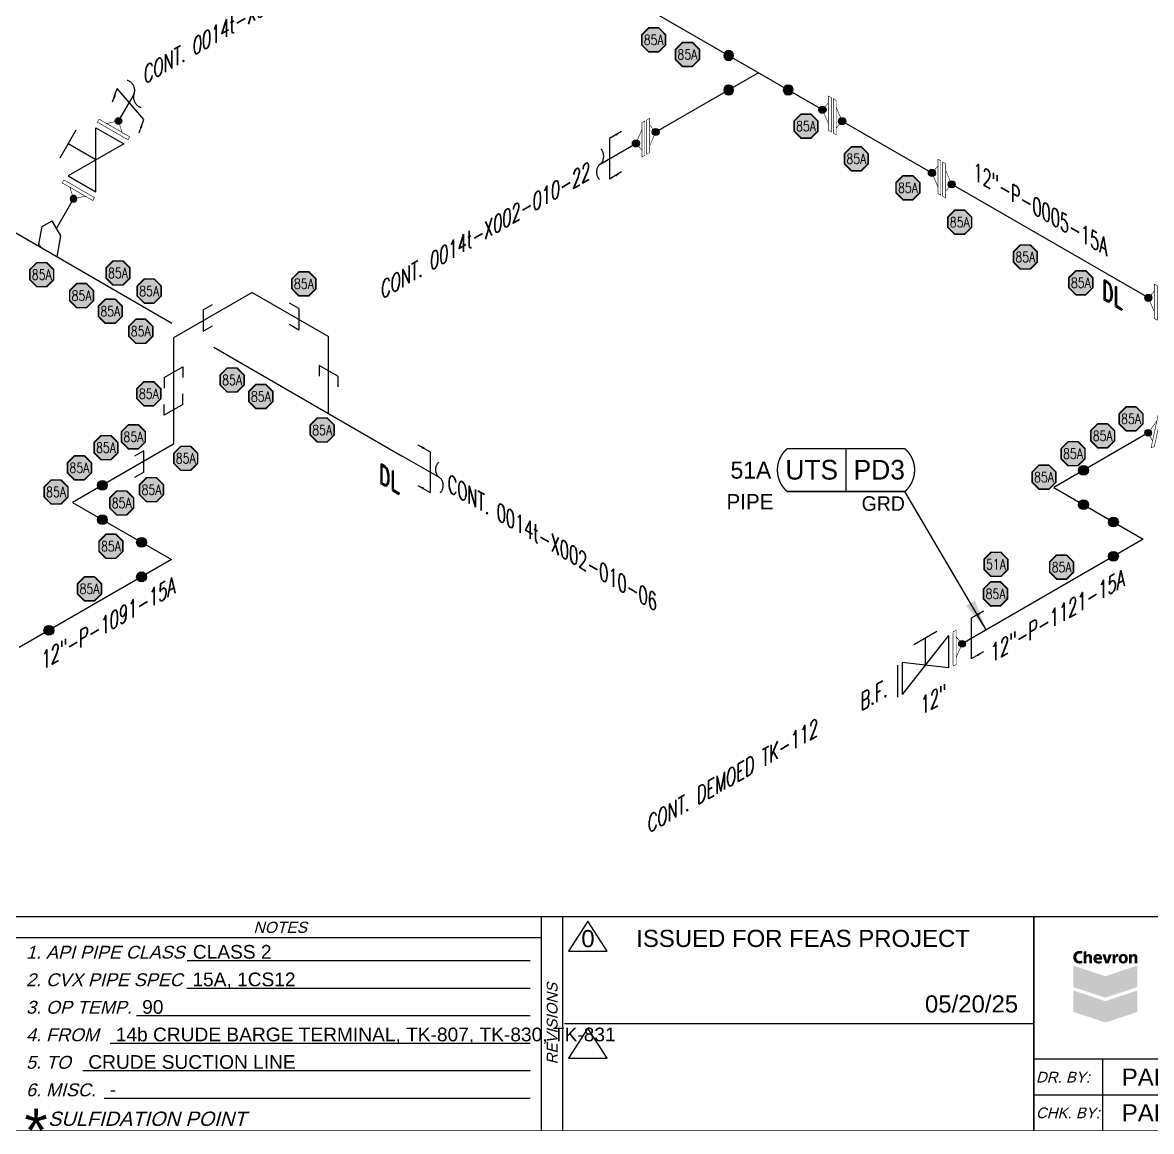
# Model space of a CAD drawing. Header units: inches. Extents: x 0.1 to 17.4, y 0.1 to 11.4.
# Drawn here: x 4.47 to 11.06, y 0.25 to 6.72 of the extents above; entities that cross this region are included whole.
import ezdxf
from ezdxf.enums import TextEntityAlignment as Align

# ---------------------------------------------------------------- set-up
doc = ezdxf.new("R2010")
doc.units = ezdxf.units.IN
doc.header["$MEASUREMENT"] = 0
doc.linetypes.add('HIDDEN2', pattern=[0.1875, 0.125, -0.0625])
for name, color, linetype in [('3', 1, 'Continuous'), ('BORDER', 3, 'Continuous'), ('BORDERTEXT', 7, 'Continuous'), ('COMP', 1, 'Continuous'), ('Continuation', 7, 'Continuous'), ('DL', 20, 'Continuous'), ('FITTINGS', 4, 'Continuous'), ('LOGO', 8, 'Continuous'), ('PART_PCML', 7, 'Continuous'), ('PART_SelectedCML_UT', 132, 'Continuous'), ('PIPE-ANNO', 150, 'HIDDEN2'), ('TEXT', 7, 'Continuous'), ('UNAS.PIPE', 251, 'Continuous'), ('WELD POINTS', 41, 'Continuous'), ('Welds', 7, 'Continuous')]:
    doc.layers.add(name, color=color, linetype=linetype)
doc.layers.add('PIPE', color=7, linetype='Continuous', lineweight=30)
doc.styles.add('CMLPAS', font='')
doc.styles.add('FEASStandard', font='arial.ttf')
doc.styles.add('ISO330', font='romand.shx', dxfattribs={"width": 0.85, "height": 0.05})
doc.styles.add('PART_Standard', font='romans', dxfattribs={"width": 0.8, "height": 0.09})
doc.styles.add('Richmond', font='arial.ttf')
doc.styles.add('SIMPLEX', font='ROMANS')
doc.styles.get("Standard").update_dxf_attribs({"font": 'arial.ttf'})
doc.styles.get('CMLPAS').set_extended_font_data('Cordia New')
doc.dimstyles.new('Richmond', dxfattribs={"dimtxt": 0.18, "dimasz": 0.18, "dimexe": 0.18, "dimexo": 0.0625, "dimgap": 0.09, "dimtad": 0, "dimtih": 1, "dimtoh": 1, "dimdec": 4, "dimzin": 0, "dimdsep": 46, "dimtxsty": 'Richmond', "dimcen": 0.09, "dimadec": 0, "dimazin": 0, "dimtfac": 1, "dimtdec": 4, "dimtofl": 0, "dimtmove": 0, "dimatfit": 3, "dimfxl": 1, "dimtolj": 1, "dimtzin": 0, "dimarcsym": 0})
doc.dimstyles.get("Standard").update_dxf_attribs({"dimtxt": 0.18, "dimasz": 0.18, "dimexe": 0.18, "dimexo": 0.0625, "dimgap": 0.09, "dimtad": 0, "dimtih": 1, "dimtoh": 1, "dimdec": 4, "dimzin": 0, "dimdsep": 46, "dimtxsty": 'Standard', "dimcen": 0.09, "dimadec": 0, "dimazin": 0, "dimtfac": 1, "dimtdec": 4, "dimtofl": 0, "dimtmove": 0, "dimatfit": 3, "dimfxl": 1, "dimtolj": 1, "dimtzin": 0, "dimarcsym": 0})

# ---------------------------------------------------------------- blocks, each defined once
blk = doc.blocks.new('Border')
at = {"layer": 'LOGO', "lineweight": 0}
h = blk.add_hatch(color=164, dxfattribs=at)
edge = h.paths.add_edge_path()
edge.add_spline(control_points=[(10.6588, 1.2286), (10.656, 1.2272), (10.6503, 1.2255), (10.6417, 1.2255), (10.6182, 1.2255), (10.6047, 1.2417), (10.6047, 1.2623), (10.6047, 1.2869), (10.6219, 1.3), (10.6433, 1.3), (10.6516, 1.3), (10.656, 1.2984), (10.6588, 1.2969), (10.6588, 1.2969), (10.6562, 1.2822), (10.6562, 1.2822), (10.6531, 1.2836), (10.6497, 1.2848), (10.644, 1.2848), (10.6338, 1.2848), (10.6229, 1.2788), (10.6229, 1.2626), (10.6229, 1.2482), (10.6316, 1.2405), (10.644, 1.2405), (10.649, 1.2405), (10.6523, 1.2415), (10.6562, 1.2433), (10.6562, 1.2433), (10.6588, 1.2286), (10.6588, 1.2286)], knot_values=[0, 0, 0, 0, 1, 1, 1, 2, 2, 2, 3, 3, 3, 4, 4, 4, 5, 5, 5, 6, 6, 6, 7, 7, 7, 8, 8, 8, 9, 9, 9, 10, 10, 10, 10], degree=3, periodic=0)
h = blk.add_hatch(color=164, dxfattribs=at)
edge = h.paths.add_edge_path()
edge.add_spline(control_points=[(10.6979, 1.2817), (10.6916, 1.2817), (10.6855, 1.2788), (10.6823, 1.2742), (10.6823, 1.2742), (10.6821, 1.2742), (10.6821, 1.2742), (10.6821, 1.2742), (10.6821, 1.2997), (10.6821, 1.2997), (10.6821, 1.2997), (10.6662, 1.2942), (10.6662, 1.2942), (10.6662, 1.2942), (10.6662, 1.2277), (10.6662, 1.2277), (10.6662, 1.2277), (10.6821, 1.2277), (10.6821, 1.2277), (10.6821, 1.2277), (10.6821, 1.2587), (10.6821, 1.2587), (10.6821, 1.2632), (10.6851, 1.2681), (10.6906, 1.2681), (10.6966, 1.2681), (10.6989, 1.2633), (10.6989, 1.2565), (10.6989, 1.2565), (10.6989, 1.2277), (10.6989, 1.2277), (10.6989, 1.2277), (10.7149, 1.2277), (10.7149, 1.2277), (10.7149, 1.2277), (10.7149, 1.2587), (10.7149, 1.2587), (10.7149, 1.2745), (10.7081, 1.2817), (10.6979, 1.2817)], knot_values=[0, 0, 0, 0, 1, 1, 1, 2, 2, 2, 3, 3, 3, 4, 4, 4, 5, 5, 5, 6, 6, 6, 7, 7, 7, 8, 8, 8, 9, 9, 9, 10, 10, 10, 11, 11, 11, 12, 12, 12, 13, 13, 13, 13], degree=3, periodic=0)
h = blk.add_hatch(color=164, dxfattribs=at)
edge = h.paths.add_edge_path(flags=16)
edge.add_spline(control_points=[(10.7582, 1.26), (10.7582, 1.2639), (10.7563, 1.2708), (10.7489, 1.2708), (10.7424, 1.2708), (10.7393, 1.2652), (10.7389, 1.26), (10.7389, 1.26), (10.7582, 1.26), (10.7582, 1.26)], knot_values=[0, 0, 0, 0, 1, 1, 1, 2, 2, 2, 3, 3, 3, 3], degree=3, periodic=0)
edge = h.paths.add_edge_path()
edge.add_spline(control_points=[(10.739, 1.2487), (10.7396, 1.2419), (10.7452, 1.2384), (10.7538, 1.2383), (10.759, 1.2382), (10.765, 1.2397), (10.7691, 1.2421), (10.7691, 1.2421), (10.7715, 1.2297), (10.7715, 1.2297), (10.7654, 1.2267), (10.7585, 1.2255), (10.7514, 1.2255), (10.7324, 1.2255), (10.7222, 1.2369), (10.7222, 1.2544), (10.7222, 1.2713), (10.7332, 1.2823), (10.7496, 1.2823), (10.7665, 1.2823), (10.7741, 1.2698), (10.7741, 1.2542), (10.7741, 1.2526), (10.7739, 1.2499), (10.7737, 1.2487), (10.7737, 1.2487), (10.739, 1.2487), (10.739, 1.2487)], knot_values=[0, 0, 0, 0, 1, 1, 1, 2, 2, 2, 3, 3, 3, 4, 4, 4, 5, 5, 5, 6, 6, 6, 7, 7, 7, 8, 8, 8, 9, 9, 9, 9], degree=3, periodic=0)
blk.add_hatch(color=164, dxfattribs=at).paths.add_polyline_path([(10.7929, 1.2277), (10.7752, 1.28), (10.7928, 1.28), (10.8024, 1.243), (10.8027, 1.243), (10.8123, 1.28), (10.8299, 1.28), (10.8123, 1.2277)])
h = blk.add_hatch(color=164, dxfattribs=at)
edge = h.paths.add_edge_path()
edge.add_spline(control_points=[(10.8345, 1.2628), (10.8345, 1.2705), (10.8342, 1.2756), (10.8339, 1.28), (10.8339, 1.28), (10.8489, 1.28), (10.8489, 1.28), (10.8489, 1.28), (10.8494, 1.2703), (10.8494, 1.2703), (10.8494, 1.2703), (10.8498, 1.2703), (10.8498, 1.2703), (10.8524, 1.278), (10.8575, 1.2809), (10.8627, 1.2812), (10.8651, 1.2814), (10.8665, 1.2812), (10.868, 1.2809), (10.868, 1.2809), (10.868, 1.2656), (10.868, 1.2656), (10.8665, 1.2659), (10.8636, 1.2662), (10.8616, 1.266), (10.8554, 1.2655), (10.8517, 1.261), (10.8507, 1.2559), (10.8505, 1.2548), (10.8504, 1.2536), (10.8504, 1.2522), (10.8504, 1.2522), (10.8504, 1.2277), (10.8504, 1.2277), (10.8504, 1.2277), (10.8345, 1.2277), (10.8345, 1.2277), (10.8345, 1.2277), (10.8345, 1.2628), (10.8345, 1.2628)], knot_values=[0, 0, 0, 0, 1, 1, 1, 2, 2, 2, 3, 3, 3, 4, 4, 4, 5, 5, 5, 6, 6, 6, 7, 7, 7, 8, 8, 8, 9, 9, 9, 10, 10, 10, 11, 11, 11, 12, 12, 12, 13, 13, 13, 13], degree=3, periodic=0)
h = blk.add_hatch(color=164, dxfattribs=at)
edge = h.paths.add_edge_path(flags=16)
edge.add_spline(control_points=[(10.9075, 1.2539), (10.9075, 1.2624), (10.9046, 1.2698), (10.897, 1.2698), (10.8894, 1.2698), (10.8865, 1.2624), (10.8865, 1.2539), (10.8865, 1.2453), (10.8894, 1.2379), (10.897, 1.2379), (10.9046, 1.2379), (10.9075, 1.2453), (10.9075, 1.2539)], knot_values=[0, 0, 0, 0, 1, 1, 1, 2, 2, 2, 3, 3, 3, 4, 4, 4, 4], degree=3, periodic=0)
edge = h.paths.add_edge_path()
edge.add_spline(control_points=[(10.9241, 1.2539), (10.9241, 1.2367), (10.9138, 1.2255), (10.897, 1.2255), (10.8802, 1.2255), (10.8699, 1.2367), (10.8699, 1.2539), (10.8699, 1.271), (10.8802, 1.2823), (10.897, 1.2823), (10.9138, 1.2823), (10.9241, 1.271), (10.9241, 1.2539)], knot_values=[0, 0, 0, 0, 1, 1, 1, 2, 2, 2, 3, 3, 3, 4, 4, 4, 4], degree=3, periodic=0)
h = blk.add_hatch(color=164, dxfattribs=at)
edge = h.paths.add_edge_path()
edge.add_spline(control_points=[(10.9312, 1.2633), (10.9312, 1.2699), (10.9309, 1.2755), (10.9306, 1.28), (10.9306, 1.28), (10.9456, 1.28), (10.9456, 1.28), (10.9456, 1.28), (10.946, 1.2727), (10.946, 1.2727), (10.946, 1.2727), (10.9463, 1.2727), (10.9463, 1.2727), (10.9484, 1.2761), (10.9539, 1.2817), (10.9625, 1.2817), (10.973, 1.2817), (10.9799, 1.2745), (10.9799, 1.2591), (10.9799, 1.2591), (10.9799, 1.2277), (10.9799, 1.2277), (10.9799, 1.2277), (10.964, 1.2277), (10.964, 1.2277), (10.964, 1.2277), (10.964, 1.2567), (10.964, 1.2567), (10.964, 1.2635), (10.9616, 1.2681), (10.9559, 1.2681), (10.9514, 1.2681), (10.9487, 1.2649), (10.9477, 1.262), (10.9473, 1.2609), (10.9471, 1.2594), (10.9471, 1.2579), (10.9471, 1.2579), (10.9471, 1.2277), (10.9471, 1.2277), (10.9471, 1.2277), (10.9312, 1.2277), (10.9312, 1.2277), (10.9312, 1.2277), (10.9312, 1.2633), (10.9312, 1.2633)], knot_values=[0, 0, 0, 0, 1, 1, 1, 2, 2, 2, 3, 3, 3, 4, 4, 4, 5, 5, 5, 6, 6, 6, 7, 7, 7, 8, 8, 8, 9, 9, 9, 10, 10, 10, 11, 11, 11, 12, 12, 12, 13, 13, 13, 14, 14, 14, 15, 15, 15, 15], degree=3, periodic=0)
h = blk.add_hatch(color=150, dxfattribs=at)
h.set_gradient(color1=(0, 127, 255), color2=(0, 59, 117), rotation=45, one_color=1, tint=0.23, name='HEMISPHERICAL')
h.paths.add_polyline_path([(10.6053, 1.0889), (10.6052, 1.2138), (10.7926, 1.1514)])
h = blk.add_hatch(color=142, dxfattribs=at)
h.set_gradient(color1=(0, 153, 204), color2=(0, 57, 77), rotation=75, one_color=1, tint=0.15, name='INVCYLINDER')
h.paths.add_polyline_path([(10.9799, 1.2138), (10.7926, 1.1514), (10.6052, 1.0889), (10.7925, 1.0265), (10.9799, 1.0889)])
h = blk.add_hatch(color=242, dxfattribs=at)
h.set_gradient(color1=(204, 0, 51), color2=(102, 0, 26), rotation=45, one_color=1, tint=0.2, name='HEMISPHERICAL')
h.paths.add_polyline_path([(10.6053, 0.9438), (10.6052, 1.0687), (10.7926, 1.0062)])
h = blk.add_hatch(color=1, dxfattribs=at)
h.set_gradient(color1=(255, 0, 0), color2=(87, 0, 0), rotation=75, one_color=1, tint=0.17, name='INVCYLINDER')
h.paths.add_polyline_path([(10.9799, 1.0686), (10.7926, 1.0062), (10.6052, 0.9438), (10.7925, 0.8813), (10.9799, 0.9438)])
blk.add_line((5.4322, 1.2439), (7.435, 1.2439))
for points in [[(5.4296, 1.0829), (7.435, 1.0829)], [(5.1365, 0.9222), (7.435, 0.9222)], [(4.9824, 0.7615), (7.435, 0.7615)], [(4.8221, 0.6009), (7.435, 0.6009)], [(4.9467, 0.4404), (7.435, 0.4404)]]:
    blk.add_lwpolyline(points)
at = {"layer": 'BORDER'}
for p, q in [((7.625, 0.25), (7.625, 1.5)), ((7.5, 1.375), (0.25, 1.375)), ((12.25, 0.6667), (10.375, 0.6667)), ((10.775, 0.6667), (10.775, 0.25)), ((12.25, 0.4583), (10.375, 0.4583))]:
    blk.add_line(p, q, dxfattribs=at)
at = {"layer": 'BORDER', "const_width": 0.005}
blk.add_lwpolyline([(0.25, 0.25), (17.25, 0.25), (17.25, 11.25), (0.25, 11.25)], close=True, dxfattribs=at)
at = {"layer": 'BORDER', "const_width": 0.00833}
for points in [[(17.25, 1.5), (0.25, 1.5)], [(7.5, 0.25), (7.5, 1.5)], [(10.375, 0.25), (10.375, 1.5)], [(7.6336, 0.875), (10.375, 0.875)]]:
    blk.add_lwpolyline(points, dxfattribs=at)
at = {"layer": 'BORDERTEXT', "style": 'FEASStandard', "oblique": 15}
blk.add_text('NOTES', height=0.065, dxfattribs=at).set_placement((5.975, 1.4375), align=Align.MIDDLE)
for s, height, p in [('1. API PIPE CLASS', 0.075, (4.4909, 1.2545)), ('2. CVX PIPE SPEC', 0.075, (4.4909, 1.0937)), ('3. OP TEMP.', 0.075, (4.4909, 0.933)), ('4. FROM ', 0.075, (4.4909, 0.7723)), ('5. TO ', 0.075, (4.4909, 0.6116)), ('6. MISC. ', 0.075, (4.4909, 0.4509)), ('SULFIDATION POINT', 0.083333, (4.6188, 0.2781))]:
    blk.add_text(s, height=height, dxfattribs=at).set_placement(p)
blk.add_text('REVISIONS', height=0.0625, rotation=90, dxfattribs=at).set_placement((7.5625, 0.875), align=Align.MIDDLE)
for s, p in [('DR. BY:', (10.3873, 0.5625)), ('CHK. BY:', (10.3873, 0.3542))]:
    blk.add_text(s, height=0.0625, dxfattribs=at).set_placement(p, align=Align.MIDDLE_LEFT)
at = {"layer": 'BORDERTEXT', "insert": (4.4811, 0.3778), "char_height": 0.25, "attachment_point": 1, "style": 'FEASStandard'}
blk.add_mtext('*', dxfattribs=at)
blk = doc.blocks.new('BORDER TEXT')
at = {"layer": 'BORDERTEXT'}
for tag, p, height, style in [('API_PIPE_CLASS', (5.4645, 1.2542), 0.08, 'Richmond'), ('MATERIAL1', (12.263, 1.2111), 0.08, 'Richmond'), ('P&ID_#1', (0.25, 1.0831), 0.0625, 'FEASStandard'), ('LINE_#1', (1.4866, 1.0831), 0.0625, 'FEASStandard'), ('CVX_PIPE_SPEC', (5.4619, 1.0932), 0.08, 'Richmond'), ('MATERIAL2', (12.263, 1.0395), 0.08, 'Richmond'), ('OP_TEMP', (5.1687, 0.9325), 0.08, 'Richmond'), ('P&ID_#2', (0.25, 0.9224), 0.0625, 'FEASStandard'), ('LINE_#2', (1.4866, 0.9224), 0.0625, 'FEASStandard'), ('MATERIAL3', (12.263, 0.868), 0.08, 'Richmond'), ('P&ID_#3', (0.25, 0.7617), 0.0625, 'FEASStandard'), ('LINE_#3', (1.4866, 0.7617), 0.0625, 'FEASStandard'), ('FROM', (5.0146, 0.7718), 0.08, 'Richmond'), ('MATERIAL4', (12.263, 0.6965), 0.08, 'Richmond'), ('P&ID_#4', (0.25, 0.601), 0.0625, 'FEASStandard'), ('LINE_#4', (1.4866, 0.601), 0.0625, 'FEASStandard'), ('TO', (4.8543, 0.6112), 0.08, 'Richmond'), ('MATERIAL5', (12.263, 0.5249), 0.08, 'Richmond'), ('MISC', (4.9789, 0.4506), 0.08, 'Richmond'), ('P&ID_#5', (0.25, 0.4403), 0.0625, 'FEASStandard'), ('LINE_#5', (1.4866, 0.4403), 0.0625, 'FEASStandard'), ('INSULATION', (12.9278, 0.4142), 0.0625, 'FEASStandard'), ('P&ID_#6', (0.25, 0.2796), 0.0625, 'FEASStandard'), ('LINE_#6', (1.4866, 0.2796), 0.0625, 'FEASStandard'), ('PWHT', (12.9278, 0.2806), 0.0625, 'FEASStandard')]:
    blk.add_attdef(tag, p, '', height=height, dxfattribs=dict(at, style=style))
at = {"layer": 'BORDERTEXT', "style": 'FEASStandard'}
for tag, p in [('DR.BY', (11.075, 0.5625)), ('DR.BY_DATE', (11.95, 0.5625)), ('CHK_BY', (11.075, 0.3542)), ('CHK._BY_DATE', (11.95, 0.3542))]:
    blk.add_attdef(tag, text='', height=0.1, dxfattribs=at).set_placement(p, align=Align.MIDDLE_CENTER)
at = {"layer": 'BORDERTEXT', "style": 'PART_Standard', "width": 0.8}
for tag, p in [('PLANT_NUMBER', (13.9375, 0.3836)), ('SYSTEM_NUMBER', (14.8125, 0.3836)), ('CIRCUIT_NUMBER', (15.6875, 0.3836)), ('SHEET_NUMBER', (16.5, 0.3836)), ('REVISION', (17.0625, 0.3836))]:
    blk.add_attdef(tag, text='', height=0.15, dxfattribs=at).set_placement(p, align=Align.MIDDLE_CENTER)
blk = doc.blocks.new('1_Text_330')
at = {"layer": 'TEXT', "style": 'PART_Standard', "oblique": 330, "width": 0.8}
blk.add_attdef('3/4"', (0, 0), '', height=0.09, rotation=330, dxfattribs=at)
blk = doc.blocks.new('*U90')
blk.add_wipeout([(0.1428, -0.0867), (0.1228, -0.052), (0.1328, 0), (0.0628, 0.052), (0.0427, 0.0867), (-0.01, 0.0867), (0.01, 0.052), (0, 0), (0.07, -0.052), (0.0901, -0.0867)]).dxf.layer = 'COMP'
at = {"layer": 'WELD POINTS'}
h = blk.add_hatch(color=256, dxfattribs=at)
h.dxf.hatch_style = 1
h.paths.add_polyline_path([(0.021, 0, 1), (-0.021, 0, 1)])
h = blk.add_hatch(color=256, dxfattribs=at)
h.dxf.hatch_style = 1
h.paths.add_polyline_path([(0.1538, 0, 1), (0.1118, 0, 1)])
at = {"layer": 'COMP', "linetype": 'Continuous'}
for points, const_width in [([(0.01, 0.0867), (-0.01, 0.0867), (0.0901, -0.0867), (0.1101, -0.0867)], 0.003), ([(0.0227, 0.0867), (0.1228, -0.0867), (0.1428, -0.0867), (0.0427, 0.0867)], 0.00347)]:
    blk.add_lwpolyline(points, close=True, dxfattribs=dict(at, const_width=const_width))
at = {"layer": 'COMP'}
for points, const_width in [([(0.07, -0.052), (0, 0), (0.01, 0.052)], 0.003), ([(0.0628, 0.052), (0.1328, 0), (0.1228, -0.052)], 0.00347)]:
    blk.add_lwpolyline(points, dxfattribs=dict(at, const_width=const_width))
at = {"layer": 'WELD POINTS'}
for centre in [(0, 0), (0.1328, 0)]:
    blk.add_circle(centre, 0.021, dxfattribs=at)
blk = doc.blocks.new('1_Text_30')
at = {"layer": 'TEXT', "style": 'PART_Standard', "oblique": 30, "width": 0.8}
blk.add_attdef('TEXT', (0, 0), '', height=0.09, rotation=30, dxfattribs=at)
blk = doc.blocks.new('AM9A04')
at = {"const_width": 0.01}
blk.add_lwpolyline([(-0.05, -0.144), (-0.15, 0.087), (-0.05, 0.202)], dxfattribs=at)
at = {"linetype": 'Continuous', "const_width": 0.01}
blk.add_lwpolyline([(0, -0.289), (0, 0.289), (-0.05, 0.318), (-0.05, -0.26)], close=True, dxfattribs=at)
blk = doc.blocks.new('4_FLANGE_WELD_SINGLE')
blk.add_wipeout([(0, 0), (0.01, -0.052), (-0.01, -0.0867), (0.01, -0.0867), (0.1101, 0.0867), (0.0901, 0.0867), (0.07, 0.052)]).dxf.layer = 'COMP'
at = {"layer": 'WELD POINTS'}
h = blk.add_hatch(color=256, dxfattribs=at)
h.dxf.hatch_style = 1
h.paths.add_polyline_path([(-0.0195, 0, 1), (0.0195, 0, 1)])
blk.add_circle((0, 0), 0.0195, dxfattribs=at)
at = {"layer": 'COMP', "xscale": -0.3466300616258731, "yscale": 0.3466300616258731, "zscale": 0.3466300616258731, "rotation": 150}
blk.add_blockref('AM9A04', (0.06, 0), dxfattribs=at)
blk = doc.blocks.new('3_VALVE_FLANGE_GATE_30')
at = {"color": 0, "linetype": 'ByBlock', "lineweight": -2}
blk.add_wipeout([(-0.1624, -0.1875), (-0.1353, -0.1719), (0, 0), (0.1353, -0.0156), (0.1624, 0), (0.1624, 0.1875), (0.1353, 0.1719), (0, 0), (-0.1353, 0.0156), (-0.1624, 0)], dxfattribs=at)
for p, q in [((0.1353, 0.1719), (-0.1353, -0.1719)), ((0.0677, 0.1953), (-0.0677, 0.1172)), ((0, 0), (0, 0.1563)), ((0.1353, 0.1719), (0.1353, -0.0156)), ((0.1624, 0.1875), (0.1624, 0)), ((-0.1624, 0), (-0.1624, -0.1875)), ((-0.1353, 0.0156), (-0.1353, -0.1719)), ((0.1353, -0.0156), (-0.1353, 0.0156))]:
    blk.add_line(p, q, dxfattribs=at)
blk = doc.blocks.new('2_ELBOW_WELD_330')
at = {"linetype": 'ByBlock', "lineweight": -2}
h = blk.add_hatch(color=0, dxfattribs=at)
edge = h.paths.add_edge_path()
edge.add_arc((0.174, -0.1004), 0.0286, 0, 360)
h = blk.add_hatch(color=0, dxfattribs=at)
edge = h.paths.add_edge_path()
edge.add_arc((0, -0.2009), 0.0286, 0, 360)
at = {"color": 0, "linetype": 'ByBlock', "lineweight": -2}
for centre in [(0.174, -0.1004), (0, -0.2009)]:
    blk.add_circle(centre, 0.0286, dxfattribs=at)
blk = doc.blocks.new('1_Cont_330')
at = {"layer": 'Continuation', "style": 'PART_Standard', "oblique": 330, "width": 0.8}
blk.add_attdef('CONT.', (0, 0), '', height=0.09, rotation=330, dxfattribs=at)
blk = doc.blocks.new('1_BREAK-PIPE_PIPE_00')
at = {"color": 0, "linetype": 'ByBlock', "lineweight": -2}
for centre, major_axis in [((-0.03, 0.092), (0, -0.101)), ((0.03, -0.092), (0, 0.101))]:
    blk.add_ellipse(centre, major_axis=major_axis, ratio=0.711978, start_param=0.427466, end_param=3.141593, dxfattribs=at)
blk = doc.blocks.new('2_TEE_WELD_30')
at = {"linetype": 'ByBlock', "lineweight": -2}
h = blk.add_hatch(color=0, dxfattribs=at)
edge = h.paths.add_edge_path()
edge.add_arc((0, 0.2009), 0.0286, 0, 360)
h = blk.add_hatch(color=0, dxfattribs=at)
edge = h.paths.add_edge_path()
edge.add_arc((0.174, 0.1004), 0.0286, 0, 360)
h = blk.add_hatch(color=0, dxfattribs=at)
edge = h.paths.add_edge_path()
edge.add_arc((0, -0.2009), 0.0286, 0, 360)
at = {"color": 0, "linetype": 'ByBlock', "lineweight": -2}
for centre in [(0, 0.2009), (0.174, 0.1004), (0, -0.2009)]:
    blk.add_circle(centre, 0.0286, dxfattribs=at)
blk = doc.blocks.new('2_ELBOW_WELD_30')
at = {"linetype": 'ByBlock', "lineweight": -2}
h = blk.add_hatch(color=0, dxfattribs=at)
edge = h.paths.add_edge_path()
edge.add_arc((0.174, 0.1004), 0.0286, 0, 360)
h = blk.add_hatch(color=0, dxfattribs=at)
edge = h.paths.add_edge_path()
edge.add_arc((0, -0.2009), 0.0286, 0, 360)
at = {"color": 0, "linetype": 'ByBlock', "lineweight": -2}
for centre in [(0.174, 0.1004), (0, -0.2009)]:
    blk.add_circle(centre, 0.0286, dxfattribs=at)
blk = doc.blocks.new('2_ELBOW_SOCKET_30')
at = {"color": 0, "linetype": 'ByBlock', "lineweight": -2}
for p, q in [((0.174, 0.1629), (0.2281, 0.1942)), ((0.174, 0.1629), (0.174, 0.0379)), ((0.174, 0.0379), (0.2281, 0.0692)), ((-0.0541, -0.2321), (0.0541, -0.1696)), ((0.0541, -0.1696), (0.0541, -0.2321)), ((-0.0541, -0.2321), (-0.0541, -0.2946))]:
    blk.add_line(p, q, dxfattribs=at)
blk = doc.blocks.new('DL_330')
at = {"layer": 'DL', "style": 'ISO330', "oblique": 330, "width": 0.85}
blk.add_text('DL', height=0.1, rotation=330, dxfattribs=at).set_placement((0, 0))
blk = doc.blocks.new('3_VALVE_FLANGE_GATE_00')
at = {"color": 0, "linetype": 'ByBlock', "lineweight": -2}
blk.add_line((-0.0938, 0.1875), (0.0938, 0.1875), dxfattribs=at)
blk.add_wipeout([(-0.1949, -0.0938), (-0.1624, -0.0938), (0, 0), (0.1624, -0.0938), (0.1949, -0.0938), (0.1949, 0.0938), (0.1624, 0.0938), (0, 0), (-0.1624, 0.0938), (-0.1949, 0.0938)], dxfattribs=at)
for p, q in [((0, 0), (0, 0.1875)), ((-0.1949, 0.0938), (-0.1949, -0.0938)), ((-0.1624, 0.0938), (-0.1624, -0.0938)), ((-0.1624, -0.0938), (0.1624, 0.0938)), ((0.1624, -0.0938), (-0.1624, 0.0938)), ((0.1624, 0.0938), (0.1624, -0.0938)), ((0.1949, 0.0938), (0.1949, -0.0938))]:
    blk.add_line(p, q, dxfattribs=at)
blk = doc.blocks.new('A09')
at = {"layer": 'Welds'}
h = blk.add_hatch(color=256, dxfattribs=at)
h.dxf.hatch_style = 1
h.paths.add_polyline_path([(-0.03, 0, 1), (0.03, 0, 1)])
blk.add_circle((0, 0), 0.03, dxfattribs=at)
blk = doc.blocks.new('*U121')
blk.add_wipeout([(-0.0221, -0.0043), (-0.0221, -0.1073), (0.012, -0.1073), (0.0592, -0.0043), (0.012, 0.0986), (-0.0221, 0.0986)]).dxf.layer = 'COMP'
at = {"layer": 'COMP', "linetype": 'Continuous', "const_width": 0.00347}
blk.add_lwpolyline([(0.01, -0.1058), (0.01, 0.1001), (-0.01, 0.1001), (-0.01, -0.1058)], close=True, dxfattribs=at)
blk.add_lwpolyline([(0.01, -0.0549), (0.0572, -0.0029), (0.01, 0.0491)], dxfattribs=at)
at = {"layer": '3', "xscale": 0.65, "yscale": 0.65, "zscale": 0.65}
blk.add_blockref('A09', (0.0572, -0.0029), dxfattribs=at)
blk = doc.blocks.new('PART_PCML')
blk.add_hatch(color=0).paths.add_polyline_path([(-0.0699, -0.029), (-0.029, -0.0699), (0.029, -0.0699), (0.0699, -0.029), (0.0699, 0.029), (0.029, 0.0699), (-0.029, 0.0699), (-0.0699, 0.029)])
at = {"color": 7, "const_width": 0.009}
blk.add_lwpolyline([(-0.0699, 0.029), (-0.029, 0.0699), (0.029, 0.0699), (0.0699, 0.029), (0.0699, -0.029), (0.029, -0.0699), (-0.029, -0.0699), (-0.0699, -0.029), (-0.0699, 0.029), (-0.029, 0.0699)], dxfattribs=at)
at = {"color": 18, "true_color": 0x000000}
blk.add_lwpolyline([(-0.029, 0.0699), (-0.0699, 0.029), (-0.0699, -0.029), (-0.029, -0.0699), (0.029, -0.0699), (0.0699, -0.029), (0.0699, 0.029), (0.029, 0.0699)], close=True, dxfattribs=at)
at = {"color": 7, "true_color": 0xffffff, "style": 'SIMPLEX', "width": 0.8, "flags": 1}
for tag, p in [('CIRCUIT', (-0.0939, 0.0889)), ('DM', (-0.0527, -0.1332)), ('TYPE', (-0.0749, -0.2043))]:
    blk.add_attdef(tag, p, '', height=0.0586, dxfattribs=at)
at = {"color": 7, "true_color": 0xffffff, "style": 'SIMPLEX', "width": 0.8}
blk.add_attdef('DMDISP', text='', height=0.0586, dxfattribs=at).set_placement((0, 0), align=Align.MIDDLE_CENTER)
blk = doc.blocks.new('CMLPAS')
at = {"const_width": 0.008}
blk.add_lwpolyline([(0.0625, 0.125, 0.454441), (0.0625, -0.125), (0.75, -0.125, 0.454441), (0.75, 0.125)], format="xyb", close=True, dxfattribs=at)
blk.add_lwpolyline([(0.4063, -0.125), (0.4063, 0.125)], dxfattribs=at)
at = {"style": 'CMLPAS', "flags": 1}
for tag, p in [('STATE', (0.75, 0.6229)), ('DL', (0.75, 0.4817)), ('CIRCUIT', (0.75, 0.3405)), ('SUBSINTERVAL(MONTHS)', (-0.0251, -0.3355)), ('OLD_ID', (0.75, -0.3366)), ('OLD_NDE', (0.75, -0.4778)), ('OLD_ENTY', (0.7411, -0.6357)), ('SIZE', (0.7473, -0.7611)), ('SPEC', (0.7473, -0.9022)), ('JUSTIFY', (0.7473, -1.0434)), ('COMMENTS', (0.7473, -1.1846)), ('OLD_ASSET', (0.75, -1.3262)), ('SCHED', (0.7371, -1.4689)), ('NOM_THICK', (0.7521, -1.6102)), ('CORR_ALLOW', (0.763, -1.7453)), ('TML_STATUS', (0.7723, -1.8777)), ('FLOW_ORDER', (0.7785, -2.1301))]:
    blk.add_attdef(tag, text='', height=0.1, dxfattribs=at).set_placement(p, align=Align.MIDDLE_RIGHT)
at = {"style": 'CMLPAS'}
for tag, height, p in [('CHILD', 0.25, (0.75, 0.269)), ('###', 0.115, (0.75, 0.002)), ('ACCESS', 0.085, (0.75, -0.1954))]:
    blk.add_attdef(tag, text='', height=height, dxfattribs=at).set_placement(p, align=Align.MIDDLE_RIGHT)
at = {"color": 152, "style": 'CMLPAS'}
for tag, height, p in [('SPECIAL', 0.085, (0.4055, 0.1897)), ('DM-TYPE', 0.1, (-0.03, 0)), ('COMP', 0.09, (-0.0174, -0.185))]:
    blk.add_attdef(tag, text='', height=height, dxfattribs=at).set_placement(p, align=Align.MIDDLE_RIGHT)
at = {"style": 'CMLPAS'}
blk.add_attdef('NDE', text='', height=0.115, dxfattribs=at).set_placement((0.206, 0.002), align=Align.MIDDLE_CENTER)
blk = doc.blocks.new('1_Cont_30')
at = {"layer": 'Continuation', "style": 'PART_Standard', "oblique": 30, "width": 0.8}
blk.add_attdef('CONT', (0, 0), '', height=0.09, rotation=30, dxfattribs=at)
blk = doc.blocks.new('*U116')
at = {"color": 20, "linetype": 'ByBlock', "ltscale": 0.7}
blk.add_line((-0.0541, 0.1498), (-0.0541, -0.0873), dxfattribs=at)
for points in [[(-0.1257, 0.191), (-0.0541, 0.1498)], [(-0.1257, -0.0459), (-0.0541, -0.0873)]]:
    blk.add_leader(points, dimstyle='Richmond', override={"dimasz": 0.04, "dimgap": 0.09, "dimtad": 0}, dxfattribs=at)
blk = doc.blocks.new('*U117')
at = {"color": 20, "linetype": 'ByBlock', "ltscale": 0.7}
blk.add_line((0.0541, 0.1498), (0.0541, -0.0873), dxfattribs=at)
for points in [[(0.1257, 0.191), (0.0541, 0.1498)], [(0.1257, -0.0459), (0.0541, -0.0873)]]:
    blk.add_leader(points, dimstyle='Richmond', override={"dimasz": 0.04, "dimgap": 0.09, "dimtad": 0}, dxfattribs=at)
blk = doc.blocks.new('*U122')
at = {"color": 20, "linetype": 'ByBlock', "ltscale": 0.7}
blk.add_line((0.0568, -0.1488), (-0.098, 0.0307), dxfattribs=at)
for points in [[(-0.1252, -0.0473), (-0.098, 0.0307)], [(0.0296, -0.2268), (0.0568, -0.1488)]]:
    blk.add_leader(points, dimstyle='Richmond', override={"dimasz": 0.04, "dimgap": 0.09, "dimtad": 0}, dxfattribs=at)

msp = doc.modelspace()

# ---------------------------------------------------------------- linework, layer by layer
at = {"layer": 'BORDERTEXT'}
for points in [[(7.7717, 1.474), (7.6588, 1.2984), (7.8845, 1.2984)], [(7.7717, 0.849), (7.6588, 0.6734), (7.8845, 0.6734)]]:
    msp.add_lwpolyline(points, close=True, dxfattribs=at)
at = {"layer": 'FITTINGS', "linetype": 'Continuous'}
for p, q in [((4.5843, 5.5285), (4.6424, 5.5621)), ((4.6938, 5.473), (4.6424, 5.5621)), ((4.5659, 5.426), (4.5843, 5.5285)), ((4.6721, 5.3519), (4.6938, 5.473)), ((4.577, 5.4068), (4.5659, 5.426))]:
    msp.add_line(p, q, dxfattribs=at)
at = {"layer": 'PIPE'}
for p, q in [((9.1406, 6.2102), (3.9762, 9.1919)), ((2.8279, 6.4166), (5.3425, 4.9648)), ((4.6681, 5.5176), (4.9964, 6.0862)), ((14.6318, 3.0399), (9.8951, 5.7746)), ((5.8106, 5.1437), (5.3515, 4.8786)), ((5.8106, 5.1437), (6.2566, 4.8862)), ((5.3515, 4.8786), (5.3515, 4.2576)), ((6.2566, 4.4371), (6.2566, 4.8862)), ((5.5865, 4.824), (6.6875, 4.1883)), ((5.3515, 4.2576), (4.7617, 3.9171)), ((10.491, 4.0048), (11.0138, 3.7029)), ((4.7617, 3.9171), (5.339, 3.5838)), ((11.0138, 3.7029), (9.9559, 3.0921)), ((5.339, 3.5838), (4.45, 3.0705))]:
    msp.add_line(p, q, dxfattribs=at)
at = {"layer": 'UNAS.PIPE'}
for p, q in [((5.1214, 6.3027), (4.9964, 6.0862)), ((6.904, 4.0633), (6.6875, 4.1883))]:
    msp.add_line(p, q, dxfattribs=at)

# ---------------------------------------------------------------- block references
for name, p, values in [('1_Text_330', (10.0218, 5.8049), {'3/4"': '12"-P-0005-15A'}), ('1_Text_30', (10.1241, 2.9805), {'TEXT': '12"-P-1121-15A'}), ('1_Text_30', (4.5817, 2.9378), {'TEXT': '12"-P-1091-15A'})]:
    msp.add_blockref(name, p).add_auto_attribs(values)
at = {"layer": 'BORDER'}
msp.add_blockref('Border', (0, 0), dxfattribs=at)
at = {"layer": 'BORDERTEXT'}
ref = msp.add_blockref('BORDER TEXT', (0, 0), dxfattribs=at)
ref.add_attrib('CHK_BY', 'PART', dxfattribs={"height": 0.1, "style": 'FEASStandard'}).set_placement((11.075, 0.3542), align=Align.MIDDLE_CENTER)
ref.add_attrib('DR.BY', 'PART', dxfattribs={"height": 0.1, "style": 'FEASStandard'}).set_placement((11.075, 0.5625), align=Align.MIDDLE_CENTER)
ref.add_attrib('MISC', '-', (4.9789, 0.4506), dxfattribs={"height": 0.08, "style": 'Richmond'})
ref.add_attrib('TO', 'CRUDE SUCTION LINE', (4.8543, 0.6112), dxfattribs={"height": 0.08, "style": 'Richmond'})
ref.add_attrib('FROM', '14b CRUDE BARGE TERMINAL, TK-807, TK-830, TK-831', (5.0146, 0.7718), dxfattribs={"height": 0.08, "style": 'Richmond'})
ref.add_attrib('OP_TEMP', '90', (5.1687, 0.9325), dxfattribs={"height": 0.08, "style": 'Richmond'})
ref.add_attrib('CVX_PIPE_SPEC', '15A, 1CS12', (5.4619, 1.0932), dxfattribs={"height": 0.08, "style": 'Richmond'})
ref.add_attrib('API_PIPE_CLASS', 'CLASS 2', (5.4645, 1.2542), dxfattribs={"height": 0.08, "style": 'Richmond'})
at = {"layer": 'Continuation'}
msp.add_blockref('1_Cont_30', (8.1217, 1.984), dxfattribs=at).add_auto_attribs({'CONT': 'CONT. DEMOED TK-112'})
at = {"layer": 'DL'}
for name, p in [('*U117', (7.8426, 5.8925)), ('DL_330', (10.7728, 5.1084)), ('*U116', (6.904, 4.0633)), ('DL_330', (6.5506, 4.0342))]:
    msp.add_blockref(name, p, dxfattribs=at)
at = {"layer": 'FITTINGS', "rotation": 239.9999999999999}
msp.add_blockref('2_ELBOW_SOCKET_30', (6.2566, 4.8862), dxfattribs=at)
at = {"layer": 'FITTINGS', "xscale": -1}
for p, rotation in [((5.3515, 4.8786), 120), ((5.3515, 4.2576), 300.0000000000001)]:
    msp.add_blockref('2_ELBOW_SOCKET_30', p, dxfattribs=dict(at, rotation=rotation))
at = {"layer": 'PART_PCML', "color": 13}
for p in [(8.1553, 6.6179), (8.3524, 6.5329), (9.3387, 5.9239), (9.9422, 5.5533), (10.3253, 5.3504), (4.5823, 5.2473), (5.0275, 5.257), (10.6495, 5.1999), (5.2098, 5.1517), (6.1129, 5.1936), (4.815, 5.1248), (4.9827, 5.0334), (5.1605, 4.9166), (5.694, 4.6323), (5.2076, 4.5522), (5.8616, 4.5359), (5.1176, 4.301), (6.22, 4.3403), (10.777, 4.3068), (4.9575, 4.2373), (5.423, 4.1751), (10.6038, 4.2022), (4.8024, 4.1198), (10.4344, 4.0653), (4.6661, 3.9786), (5.2233, 3.992), (5.0492, 3.9144), (4.9865, 3.6615), (10.5372, 3.5403), (4.8612, 3.4132), (10.1514, 3.3837)]:
    msp.add_blockref('PART_PCML', p, dxfattribs=at).add_auto_attribs({'DMDISP': '85A'})
at = {"layer": 'PART_PCML', "color": 96}
msp.add_blockref('PART_PCML', (10.1539, 3.5562), dxfattribs=at).add_auto_attribs({'DMDISP': '51A'})
at = {"layer": 'PART_SelectedCML_UT'}
msp.add_blockref('CMLPAS', (8.872, 4.1065), dxfattribs=at).add_auto_attribs({'###': 'PD3', 'NDE': 'UTS', 'DM-TYPE': '51A', 'COMP': 'PIPE', 'ACCESS': 'GRD'})
at = {"layer": 'PIPE'}
ref = msp.add_blockref('1_Cont_330', (3.8385, 5.6352), dxfattribs=dict(at, xscale=-1))
ref.add_attrib('CONT.', 'CONT. 0014t-X001-010-22', dxfattribs={"layer": 'Continuation', "height": 0.09, "rotation": 30, "style": 'PART_Standard', "oblique": 30, "width": 0.8}).set_placement((5.1568, 6.3963), align=Align.MIDDLE_LEFT)
ref = msp.add_blockref('1_Cont_330', (6.4447, 5.0854), dxfattribs=dict(at, xscale=-1))
ref.add_attrib('CONT.', 'CONT. 0014t-X002-010-22', dxfattribs={"layer": 'Continuation', "height": 0.09, "rotation": 30, "style": 'PART_Standard', "oblique": 30, "width": 0.8}).set_placement((7.7631, 5.8466), align=Align.MIDDLE_RIGHT)
ref = msp.add_blockref('1_Cont_330', (6.9753, 4.0222), dxfattribs=at)
ref.add_attrib('CONT.', 'CONT. 0014t-X002-010-06', dxfattribs={"layer": 'Continuation', "height": 0.09, "rotation": 330, "style": 'PART_Standard', "oblique": 330, "width": 0.8}).set_placement((6.9753, 4.0222), align=Align.MIDDLE_LEFT)
ref = msp.add_blockref('1_Text_30', (9.4205, 2.7828), dxfattribs=at)
ref.add_attrib('TEXT', 'B.F.', dxfattribs={"layer": 'TEXT', "height": 0.09, "rotation": 30, "style": 'PART_Standard', "oblique": 30, "width": 0.8}).set_placement((9.4205, 2.7828), align=Align.MIDDLE_CENTER)
at = {"layer": 'PIPE-ANNO', "xscale": 0.5000000000000001, "yscale": 0.5000000000000001, "zscale": 0.5000000000000001, "rotation": 209.9999999999999}
msp.add_blockref('1_BREAK-PIPE_PIPE_00', (5.1214, 6.3027), dxfattribs=at)
at = {"layer": 'PIPE-ANNO'}
for p, xscale, yscale, zscale in [((7.8426, 5.8925), 0.5000000000000001, 0.5000000000000001, 0.5000000000000001), ((6.904, 4.0633), -0.5000000000000001, 0.5, 0.5)]:
    msp.add_blockref('1_BREAK-PIPE_PIPE_00', p, dxfattribs=dict(at, xscale=xscale, yscale=yscale, zscale=zscale))
at = {"layer": 'WELD POINTS', "xscale": -1, "rotation": 59.99999999999994}
msp.add_blockref('2_TEE_WELD_30', (8.7668, 6.4261), dxfattribs=at)
at = {"layer": 'WELD POINTS'}
for name, p, rotation in [('2_ELBOW_WELD_330', (10.491, 4.0048), 59.99999999999999), ('2_ELBOW_WELD_330', (4.7617, 3.9171), 59.99999999999999), ('2_ELBOW_WELD_330', (11.0138, 3.7029), 239.9999999999999), ('2_ELBOW_WELD_330', (5.339, 3.5838), 239.9999999999999), ('2_ELBOW_WELD_30', (4.45, 3.0705), 120)]:
    msp.add_blockref(name, p, dxfattribs=dict(at, rotation=rotation))

# ---------------------------------------------------------------- texts
at = {"layer": 'BORDERTEXT', "style": 'FEASStandard'}
msp.add_text('ISSUED FOR FEAS PROJECT', height=0.1, dxfattribs=at).set_placement((9.0276, 1.3726), align=Align.MIDDLE_CENTER)
for tag, text, p in [('0', '', (7.7717, 1.3716)), ('05/20/25', '-', (10.0112, 0.9901))]:
    msp.add_attdef(tag, text=text, height=0.1, dxfattribs=at).set_placement(p, align=Align.MIDDLE_CENTER)

# ---------------------------------------------------------------- next in the draw order: block references
at = {"rotation": 17.80022199562466}
msp.add_blockref('4_FLANGE_WELD_SINGLE', (11.0428, 4.3234), dxfattribs=at)
at = {"layer": 'FITTINGS', "rotation": 59.99999999999992}
msp.add_blockref('3_VALVE_FLANGE_GATE_00', (4.8989, 5.9174), dxfattribs=at)
at = {"layer": 'FITTINGS'}
msp.add_blockref('3_VALVE_FLANGE_GATE_30', (9.7415, 2.9684), dxfattribs=at)
at = {"layer": 'PIPE'}
for p, rotation in [((9.1406, 6.2102), 330.0000000000001), ((9.8951, 5.7746), 150.0000000000001), ((11.1584, 5.0453), 150.0000000000001)]:
    msp.add_blockref('*U90', p, dxfattribs=dict(at, rotation=rotation))

# ---------------------------------------------------------------- next in the draw order: wipeouts: each hides what was drawn before it
msp.add_wipeout([(8.0864, 5.9336), (8.0864, 5.9736), (8.0518, 6.0136), (8.0864, 6.0937), (8.0864, 6.1337), (8.1321, 6.1601), (8.1321, 6.12), (8.1668, 6.08), (8.1321, 6), (8.1321, 5.9599)]).dxf.layer = 'COMP'

# ---------------------------------------------------------------- next in the draw order: hatches: boundary and pattern name
at = {"layer": 'UNAS.PIPE'}
h = msp.add_hatch(color=256, dxfattribs=at)
h.dxf.hatch_style = 1
h.paths.add_polyline_path([(8.0728, 6.0136, 1), (8.0308, 6.0136, 1)])
at = {"layer": 'Welds'}
h = msp.add_hatch(color=256, dxfattribs=at)
h.dxf.hatch_style = 1
h.paths.add_polyline_path([(8.1878, 6.08, 1), (8.1458, 6.08, 1)])

# ---------------------------------------------------------------- next in the draw order: linework, layer by layer
at = {"layer": 'COMP', "linetype": 'Continuous', "const_width": 0.003}
msp.add_lwpolyline([(8.1148, 6.15), (8.1321, 6.1601), (8.1321, 5.9599), (8.1148, 5.9499)], close=True, dxfattribs=at)
at = {"layer": 'COMP', "const_width": 0.003}
msp.add_lwpolyline([(8.1321, 6), (8.1668, 6.08), (8.1321, 6.12)], dxfattribs=at)
at = {"layer": 'PIPE'}
for p, q in [((8.7669, 6.426), (8.1668, 6.08)), ((9.2556, 6.1438), (9.78, 5.841)), ((11.0428, 4.3234), (10.491, 4.0048))]:
    msp.add_line(p, q, dxfattribs=at)
at = {"layer": 'UNAS.PIPE'}
msp.add_line((7.8426, 5.8925), (8.0518, 6.0136), dxfattribs=at)
at = {"layer": 'UNAS.PIPE', "linetype": 'Continuous', "const_width": 0.00347}
msp.add_lwpolyline([(8.1038, 6.1437), (8.1038, 5.9436), (8.0864, 5.9336), (8.0864, 6.1337)], close=True, dxfattribs=at)
at = {"layer": 'UNAS.PIPE', "const_width": 0.00347}
msp.add_lwpolyline([(8.0864, 6.0937), (8.0518, 6.0136), (8.0864, 5.9736)], dxfattribs=at)
at = {"layer": 'UNAS.PIPE'}
msp.add_circle((8.0518, 6.0136), 0.021, dxfattribs=at)
at = {"layer": 'Welds'}
msp.add_circle((8.1668, 6.08), 0.021, dxfattribs=at)

# ---------------------------------------------------------------- next in the draw order: block references
at = {"rotation": 209.9999999999999}
msp.add_blockref('4_FLANGE_WELD_SINGLE', (9.9559, 3.0921), dxfattribs=at)
at = {"layer": 'COMP', "ltscale": 0.65, "xscale": -1, "rotation": 60.00000000000002}
msp.add_blockref('*U121', (4.794, 5.7415), dxfattribs=at)
at = {"layer": 'PART_PCML', "color": 13}
for p in [(9.0445, 6.1144), (9.64, 5.7547), (10.9426, 4.4057)]:
    msp.add_blockref('PART_PCML', p, dxfattribs=at).add_auto_attribs({'DMDISP': '85A'})
at = {"layer": 'PIPE'}
ref = msp.add_blockref('1_Text_30', (9.7673, 2.7557), dxfattribs=at)
ref.add_attrib('TEXT', '12"', dxfattribs={"layer": 'TEXT', "height": 0.09, "rotation": 30, "style": 'PART_Standard', "oblique": 30, "width": 0.8}).set_placement((9.7673, 2.7557), align=Align.MIDDLE_CENTER)

# ---------------------------------------------------------------- next in the draw order: wipeouts: each hides what was drawn before it
msp.add_wipeout([(4.9891, 6.0764), (4.8999, 6.1279), (4.917, 6.1574), (5.0297, 6.1468), (5.0952, 6.0545), (5.0782, 6.025)]).dxf.layer = 'COMP'

# ---------------------------------------------------------------- next in the draw order: hatches: boundary and pattern name
at = {"layer": 'UNAS.PIPE'}
h = msp.add_hatch(color=256, dxfattribs=at)
h.dxf.hatch_style = 1
h.paths.add_polyline_path([(5.0202, 6.1275, -1), (5.0397, 6.1613, -1)])

# ---------------------------------------------------------------- next in the draw order: linework, layer by layer
at = {"layer": 'UNAS.PIPE', "const_width": 0.00347}
msp.add_lwpolyline([(4.9172, 6.155), (5.0955, 6.0521), (5.0855, 6.0347), (4.9072, 6.1377)], close=True, dxfattribs=at)
msp.add_lwpolyline([(4.9613, 6.1295), (5.03, 6.1444), (5.0514, 6.0775)], dxfattribs=at)
at = {"layer": 'UNAS.PIPE'}
msp.add_circle((5.03, 6.1444), 0.0195, dxfattribs=at)

# ---------------------------------------------------------------- next in the draw order: block references
at = {"layer": 'DL'}
for name, p in [('*U122', (5.1214, 6.3027)), ('*U117', (9.9559, 3.0921))]:
    msp.add_blockref(name, p, dxfattribs=at)

# ---------------------------------------------------------------- next in the draw order: leaders
at = {"layer": 'PART_SelectedCML_UT'}
msp.add_leader([(10.0968, 3.1735), (9.622, 3.9815)], dimstyle='Standard', dxfattribs=at)

doc.saveas('drawing.dxf')
